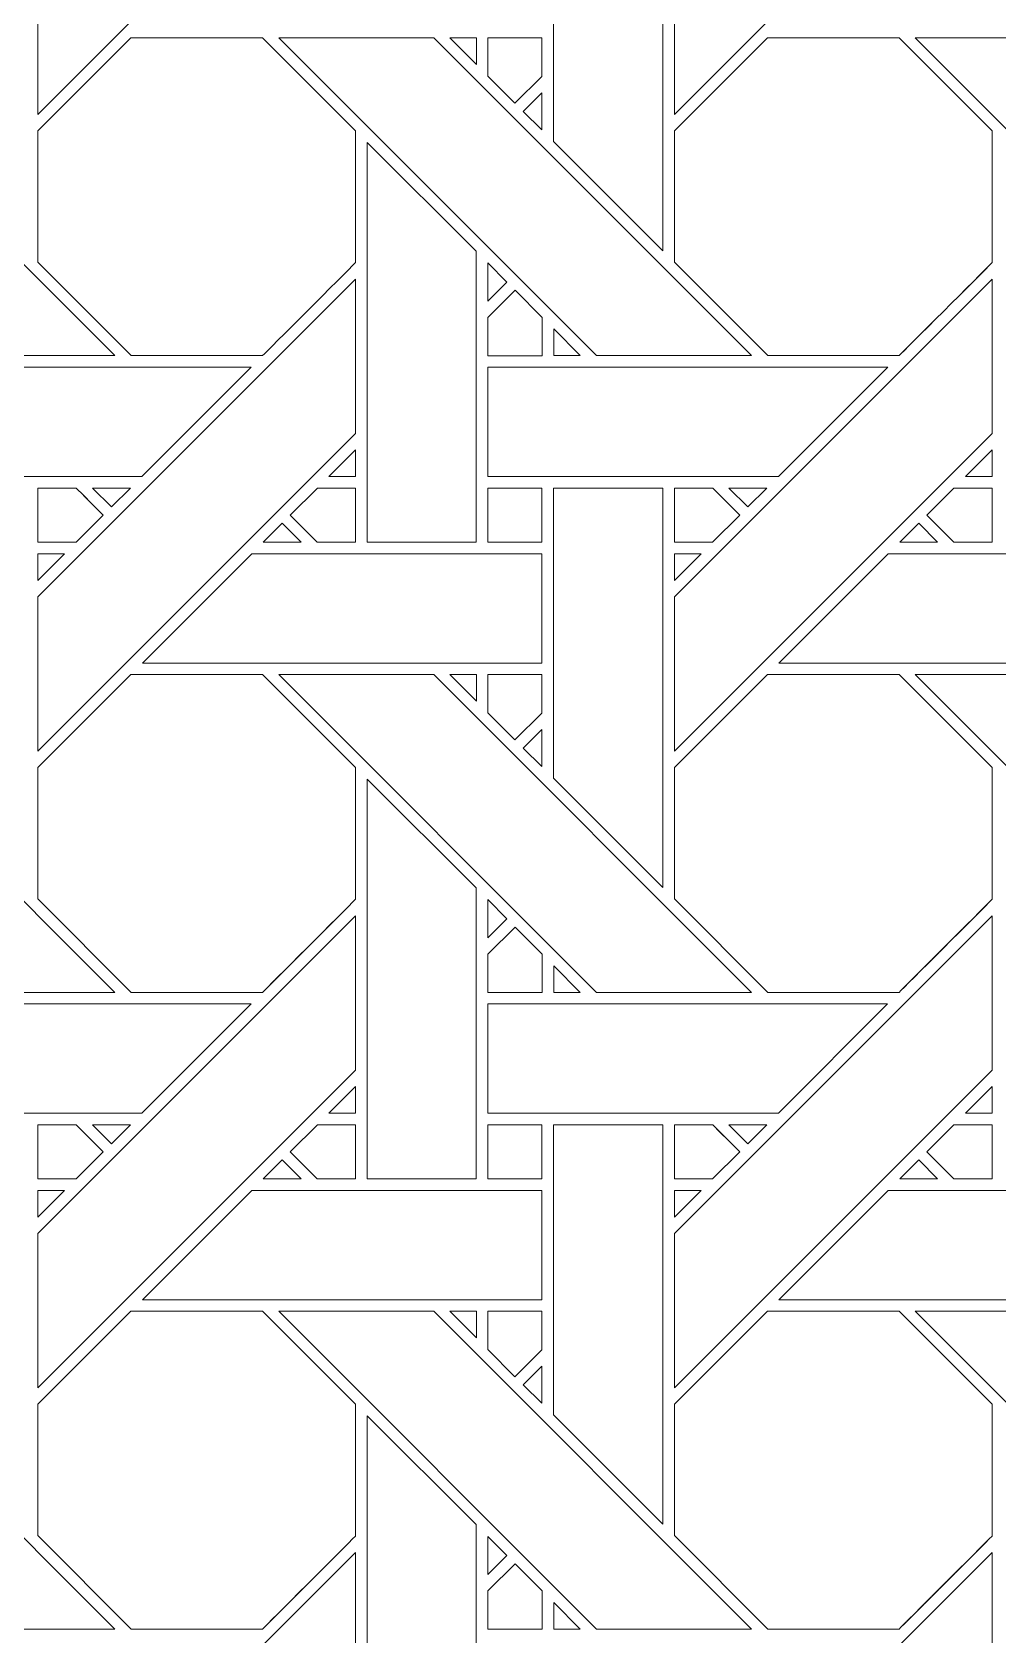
# Model space of a CAD drawing. Header units: inches. Extents: x 4.9 to 19.9, y 1.6 to 16.6.
# Drawn here: x 11.663 to 13.103, y 9.324 to 11.712 of the extents above; entities that cross this region are included whole.
import ezdxf

# ---------------------------------------------------------------- set-up
doc = ezdxf.new("R2010")
doc.units = ezdxf.units.IN
doc.header["$MEASUREMENT"] = 0
doc.layers.add('Design', color=7, linetype='Continuous', lineweight=0)

msp = doc.modelspace()

# ---------------------------------------------------------------- linework, layer by layer
at = {"layer": 'Design'}
for points, knots in [([(12.3829, 16.5948), (8.2407, 16.5948), (4.8829, 13.2369), (4.8829, 9.0948), (4.8829, 4.9526), (8.2407, 1.5948), (12.3829, 1.5948), (16.525, 1.5948), (19.8829, 4.9526), (19.8829, 9.0948), (19.8829, 13.2369), (16.525, 16.5948), (12.3829, 16.5948)], [0, 0, 0, 0, 1, 1, 1, 2, 2, 2, 3, 3, 3, 4, 4, 4, 4]), ([(12.3829, 15.6543), (8.7601, 15.6543), (5.8233, 12.7175), (5.8233, 9.0948), (5.8233, 5.472), (8.7601, 2.5353), (12.3829, 2.5353), (16.0056, 2.5353), (18.9424, 5.472), (18.9424, 9.0948), (18.9424, 12.7175), (16.0056, 15.6543), (12.3829, 15.6543)], [0, 0, 0, 0, 1, 1, 1, 2, 2, 2, 3, 3, 3, 4, 4, 4, 4]), ([(12.1453, 12.0628), (12.1453, 12.0628), (11.6717, 11.5892), (11.6717, 11.5892), (11.6717, 11.5892), (11.6717, 11.8193), (11.6717, 11.8193), (11.6717, 11.8193), (12.1453, 12.2929), (12.1453, 12.2929), (12.1453, 12.2929), (12.1453, 12.0628), (12.1453, 12.0628)], [0, 0, 0, 0, 1, 1, 1, 2, 2, 2, 3, 3, 3, 4, 4, 4, 4]), ([(13.0941, 12.0628), (13.0941, 12.0628), (12.6204, 11.5892), (12.6204, 11.5892), (12.6204, 11.5892), (12.6204, 11.8193), (12.6204, 11.8193), (12.6204, 11.8193), (13.0941, 12.2929), (13.0941, 12.2929), (13.0941, 12.2929), (13.0941, 12.0628), (13.0941, 12.0628)], [0, 0, 0, 0, 1, 1, 1, 2, 2, 2, 3, 3, 3, 4, 4, 4, 4]), ([(12.4403, 11.5492), (12.4403, 11.5492), (12.4403, 11.9814), (12.4403, 11.9814), (12.4403, 11.9814), (12.6032, 11.9814), (12.6032, 11.9814), (12.6032, 11.9814), (12.6032, 11.3863), (12.6032, 11.3863), (12.6032, 11.3863), (12.4403, 11.5492), (12.4403, 11.5492)], [0, 0, 0, 0, 1, 1, 1, 2, 2, 2, 3, 3, 3, 4, 4, 4, 4]), ([(11.7867, 11.2299), (11.7867, 11.2299), (11.5556, 11.2299), (11.5556, 11.2299), (11.5556, 11.2299), (11.0821, 11.7035), (11.0821, 11.7035), (11.0821, 11.7035), (11.313, 11.7035), (11.313, 11.7035), (11.313, 11.7035), (11.7867, 11.2299), (11.7867, 11.2299)], [0, 0, 0, 0, 1, 1, 1, 2, 2, 2, 3, 3, 3, 4, 4, 4, 4]), ([(11.8104, 11.7035), (11.8104, 11.7035), (12.0066, 11.7035), (12.0066, 11.7035), (12.0066, 11.7035), (12.1453, 11.5648), (12.1453, 11.5648), (12.1453, 11.5648), (12.1453, 11.3686), (12.1453, 11.3686), (12.1275, 11.3507), (12.0156, 11.2389), (12.0066, 11.2299), (12.0066, 11.2299), (11.8109, 11.2299), (11.8109, 11.2299), (11.8109, 11.2299), (11.6717, 11.3691), (11.6717, 11.3691), (11.6717, 11.3691), (11.6717, 11.5648), (11.6717, 11.5648), (11.6717, 11.5648), (11.8104, 11.7035), (11.8104, 11.7035)], [0, 0, 0, 0, 1, 1, 1, 2, 2, 2, 3, 3, 3, 4, 4, 4, 5, 5, 5, 6, 6, 6, 7, 7, 7, 8, 8, 8, 8]), ([(12.1453, 11.3686), (12.1275, 11.3506), (12.0156, 11.2389), (12.0066, 11.2299), (12.0066, 11.2299), (11.8109, 11.2299), (11.8109, 11.2299), (11.8109, 11.2299), (11.6717, 11.3691), (11.6717, 11.3691), (11.6717, 11.3691), (11.6717, 11.5648), (11.6717, 11.5648), (11.6717, 11.5648), (11.8104, 11.7035), (11.8104, 11.7035), (11.8104, 11.7035), (12.0066, 11.7035), (12.0066, 11.7035), (12.0066, 11.7035), (12.1453, 11.5648), (12.1453, 11.5648), (12.1453, 11.5648), (12.1453, 11.3686), (12.1453, 11.3686)], [0, 0, 0, 0, 1, 1, 1, 2, 2, 2, 3, 3, 3, 4, 4, 4, 5, 5, 5, 6, 6, 6, 7, 7, 7, 8, 8, 8, 8]), ([(12.7354, 11.2299), (12.7354, 11.2299), (12.5044, 11.2299), (12.5044, 11.2299), (12.5044, 11.2299), (12.0308, 11.7035), (12.0308, 11.7035), (12.0308, 11.7035), (12.2618, 11.7035), (12.2618, 11.7035), (12.2618, 11.7035), (12.7354, 11.2299), (12.7354, 11.2299)], [0, 0, 0, 0, 1, 1, 1, 2, 2, 2, 3, 3, 3, 4, 4, 4, 4]), ([(12.2859, 11.7035), (12.2859, 11.7035), (12.3253, 11.7035), (12.3253, 11.7035), (12.3253, 11.7035), (12.3253, 11.6637), (12.3253, 11.6637), (12.3253, 11.6637), (12.2859, 11.7035), (12.2859, 11.7035)], [0, 0, 0, 0, 1, 1, 1, 2, 2, 2, 3, 3, 3, 3]), ([(12.4228, 11.7035), (12.4228, 11.7035), (12.4228, 11.6459), (12.4228, 11.6459), (12.4228, 11.6459), (12.3828, 11.606), (12.3828, 11.606), (12.3828, 11.606), (12.3425, 11.6463), (12.3425, 11.6463), (12.3425, 11.6463), (12.3425, 11.7035), (12.3425, 11.7035), (12.3425, 11.7035), (12.4228, 11.7035), (12.4228, 11.7035)], [0, 0, 0, 0, 1, 1, 1, 2, 2, 2, 3, 3, 3, 4, 4, 4, 5, 5, 5, 5]), ([(12.4228, 11.6459), (12.4228, 11.6459), (12.3828, 11.606), (12.3828, 11.606), (12.3828, 11.606), (12.3425, 11.6463), (12.3425, 11.6463), (12.3425, 11.6463), (12.3425, 11.7035), (12.3425, 11.7035), (12.3425, 11.7035), (12.4228, 11.7035), (12.4228, 11.7035), (12.4228, 11.7035), (12.4228, 11.6459), (12.4228, 11.6459)], [0, 0, 0, 0, 1, 1, 1, 2, 2, 2, 3, 3, 3, 4, 4, 4, 5, 5, 5, 5]), ([(12.7591, 11.7035), (12.7591, 11.7035), (12.9553, 11.7035), (12.9553, 11.7035), (12.9553, 11.7035), (13.0941, 11.5648), (13.0941, 11.5648), (13.0941, 11.5648), (13.0941, 11.3686), (13.0941, 11.3686), (13.0763, 11.3507), (12.9643, 11.2389), (12.9553, 11.2299), (12.9553, 11.2299), (12.7596, 11.2299), (12.7596, 11.2299), (12.7596, 11.2299), (12.6204, 11.3691), (12.6204, 11.3691), (12.6204, 11.3691), (12.6204, 11.5648), (12.6204, 11.5648), (12.6204, 11.5648), (12.7591, 11.7035), (12.7591, 11.7035)], [0, 0, 0, 0, 1, 1, 1, 2, 2, 2, 3, 3, 3, 4, 4, 4, 5, 5, 5, 6, 6, 6, 7, 7, 7, 8, 8, 8, 8]), ([(13.0941, 11.5648), (13.0941, 11.5648), (13.0941, 11.3686), (13.0941, 11.3686), (13.0761, 11.3504), (12.9642, 11.2388), (12.9553, 11.2299), (12.9553, 11.2299), (12.7596, 11.2299), (12.7596, 11.2299), (12.7596, 11.2299), (12.6204, 11.3691), (12.6204, 11.3691), (12.6204, 11.3691), (12.6204, 11.5648), (12.6204, 11.5648), (12.6204, 11.5648), (12.7591, 11.7035), (12.7591, 11.7035), (12.7591, 11.7035), (12.9553, 11.7035), (12.9553, 11.7035), (12.9553, 11.7035), (13.0941, 11.5648), (13.0941, 11.5648)], [0, 0, 0, 0, 1, 1, 1, 2, 2, 2, 3, 3, 3, 4, 4, 4, 5, 5, 5, 6, 6, 6, 7, 7, 7, 8, 8, 8, 8]), ([(13.6841, 11.2299), (13.6841, 11.2299), (13.4531, 11.2299), (13.4531, 11.2299), (13.4531, 11.2299), (12.9795, 11.7035), (12.9795, 11.7035), (12.9795, 11.7035), (13.2105, 11.7035), (13.2105, 11.7035), (13.2105, 11.7035), (13.6841, 11.2299), (13.6841, 11.2299)], [0, 0, 0, 0, 1, 1, 1, 2, 2, 2, 3, 3, 3, 4, 4, 4, 4]), ([(12.4228, 11.6217), (12.4228, 11.6217), (12.4228, 11.5665), (12.4228, 11.5665), (12.4228, 11.5665), (12.395, 11.5939), (12.395, 11.5939), (12.395, 11.5939), (12.4228, 11.6217), (12.4228, 11.6217)], [0, 0, 0, 0, 1, 1, 1, 2, 2, 2, 3, 3, 3, 3]), ([(12.1625, 10.9519), (12.1625, 10.9519), (12.1625, 11.5477), (12.1625, 11.5477), (12.1625, 11.5477), (12.3252, 11.3855), (12.3252, 11.3855), (12.3252, 11.3855), (12.3252, 10.9519), (12.3252, 10.9519), (12.3252, 10.9519), (12.1625, 10.9519), (12.1625, 10.9519)], [0, 0, 0, 0, 1, 1, 1, 2, 2, 2, 3, 3, 3, 4, 4, 4, 4]), ([(12.3425, 11.3113), (12.3425, 11.3113), (12.3425, 11.3681), (12.3425, 11.3681), (12.3425, 11.3681), (12.3707, 11.3395), (12.3707, 11.3395), (12.3707, 11.3395), (12.3425, 11.3113), (12.3425, 11.3113)], [0, 0, 0, 0, 1, 1, 1, 2, 2, 2, 3, 3, 3, 3]), ([(12.1453, 11.1141), (12.1453, 11.1141), (11.6717, 10.6404), (11.6717, 10.6404), (11.6717, 10.6404), (11.6717, 10.8705), (11.6717, 10.8705), (11.6717, 10.8705), (12.1453, 11.3441), (12.1453, 11.3441), (12.1453, 11.3441), (12.1453, 11.1141), (12.1453, 11.1141)], [0, 0, 0, 0, 1, 1, 1, 2, 2, 2, 3, 3, 3, 4, 4, 4, 4]), ([(12.3425, 11.2297), (12.3425, 11.2297), (12.3425, 11.2869), (12.3425, 11.2869), (12.3425, 11.2869), (12.3829, 11.3273), (12.3829, 11.3273), (12.3829, 11.3273), (12.4232, 11.287), (12.4232, 11.287), (12.4232, 11.287), (12.4232, 11.2297), (12.4232, 11.2297), (12.4232, 11.2297), (12.3425, 11.2297), (12.3425, 11.2297)], [0, 0, 0, 0, 1, 1, 1, 2, 2, 2, 3, 3, 3, 4, 4, 4, 5, 5, 5, 5]), ([(12.3829, 11.3273), (12.3829, 11.3273), (12.4232, 11.287), (12.4232, 11.287), (12.4232, 11.287), (12.4232, 11.2297), (12.4232, 11.2297), (12.4232, 11.2297), (12.3425, 11.2297), (12.3425, 11.2297), (12.3425, 11.2297), (12.3425, 11.2869), (12.3425, 11.2869), (12.3425, 11.2869), (12.3829, 11.3273), (12.3829, 11.3273)], [0, 0, 0, 0, 1, 1, 1, 2, 2, 2, 3, 3, 3, 4, 4, 4, 5, 5, 5, 5]), ([(13.0941, 11.1141), (13.0941, 11.1141), (12.6204, 10.6404), (12.6204, 10.6404), (12.6204, 10.6404), (12.6204, 10.8705), (12.6204, 10.8705), (12.6204, 10.8705), (13.0941, 11.3441), (13.0941, 11.3441), (13.0941, 11.3441), (13.0941, 11.1141), (13.0941, 11.1141)], [0, 0, 0, 0, 1, 1, 1, 2, 2, 2, 3, 3, 3, 4, 4, 4, 4]), ([(12.4405, 11.2299), (12.4405, 11.2299), (12.4405, 11.2697), (12.4405, 11.2697), (12.4405, 11.2697), (12.4802, 11.2299), (12.4802, 11.2299), (12.4802, 11.2299), (12.4405, 11.2299), (12.4405, 11.2299)], [0, 0, 0, 0, 1, 1, 1, 2, 2, 2, 3, 3, 3, 3]), ([(11.9895, 11.2126), (11.9895, 11.2126), (11.8268, 11.0499), (11.8268, 11.0499), (11.8268, 11.0499), (11.3938, 11.0499), (11.3938, 11.0499), (11.3938, 11.0499), (11.3938, 11.2126), (11.3938, 11.2126), (11.3938, 11.2126), (11.9895, 11.2126), (11.9895, 11.2126)], [0, 0, 0, 0, 1, 1, 1, 2, 2, 2, 3, 3, 3, 4, 4, 4, 4]), ([(12.9383, 11.2126), (12.9383, 11.2126), (12.7755, 11.0499), (12.7755, 11.0499), (12.7755, 11.0499), (12.3425, 11.0499), (12.3425, 11.0499), (12.3425, 11.0499), (12.3425, 11.2126), (12.3425, 11.2126), (12.3425, 11.2126), (12.9383, 11.2126), (12.9383, 11.2126)], [0, 0, 0, 0, 1, 1, 1, 2, 2, 2, 3, 3, 3, 4, 4, 4, 4]), ([(12.1056, 11.0499), (12.1056, 11.0499), (12.1453, 11.0897), (12.1453, 11.0897), (12.1453, 11.0897), (12.1453, 11.0499), (12.1453, 11.0499), (12.1453, 11.0499), (12.1056, 11.0499), (12.1056, 11.0499)], [0, 0, 0, 0, 1, 1, 1, 2, 2, 2, 3, 3, 3, 3]), ([(13.0543, 11.0499), (13.0543, 11.0499), (13.0941, 11.0897), (13.0941, 11.0897), (13.0941, 11.0897), (13.0941, 11.0499), (13.0941, 11.0499), (13.0941, 11.0499), (13.0543, 11.0499), (13.0543, 11.0499)], [0, 0, 0, 0, 1, 1, 1, 2, 2, 2, 3, 3, 3, 3]), ([(11.7287, 11.0327), (11.7339, 11.0276), (11.7646, 10.9967), (11.7691, 10.9923), (11.7691, 10.9923), (11.7286, 10.9519), (11.7286, 10.9519), (11.7286, 10.9519), (11.6717, 10.9519), (11.6717, 10.9519), (11.6717, 10.9519), (11.6717, 11.0327), (11.6717, 11.0327), (11.6717, 11.0327), (11.7287, 11.0327), (11.7287, 11.0327)], [0, 0, 0, 0, 1, 1, 1, 2, 2, 2, 3, 3, 3, 4, 4, 4, 5, 5, 5, 5]), ([(11.6717, 10.9519), (11.6717, 10.9519), (11.6717, 11.0327), (11.6717, 11.0327), (11.6717, 11.0327), (11.7287, 11.0327), (11.7287, 11.0327), (11.7339, 11.0275), (11.7647, 10.9966), (11.7691, 10.9923), (11.7691, 10.9923), (11.7286, 10.9519), (11.7286, 10.9519), (11.7286, 10.9519), (11.6717, 10.9519), (11.6717, 10.9519)], [0, 0, 0, 0, 1, 1, 1, 2, 2, 2, 3, 3, 3, 4, 4, 4, 5, 5, 5, 5]), ([(11.7531, 11.0326), (11.7531, 11.0326), (11.8096, 11.0326), (11.8096, 11.0326), (11.8096, 11.0326), (11.7813, 11.0045), (11.7813, 11.0045), (11.7813, 11.0045), (11.7531, 11.0326), (11.7531, 11.0326)], [0, 0, 0, 0, 1, 1, 1, 2, 2, 2, 3, 3, 3, 3]), ([(12.0882, 10.9519), (12.0882, 10.9519), (12.0479, 10.9923), (12.0479, 10.9923), (12.0479, 10.9923), (12.0883, 11.0327), (12.0883, 11.0327), (12.0883, 11.0327), (12.1453, 11.0327), (12.1453, 11.0327), (12.1453, 11.0327), (12.1453, 10.9519), (12.1453, 10.9519), (12.1453, 10.9519), (12.0882, 10.9519), (12.0882, 10.9519)], [0, 0, 0, 0, 1, 1, 1, 2, 2, 2, 3, 3, 3, 4, 4, 4, 5, 5, 5, 5]), ([(12.1453, 11.0327), (12.1453, 11.0327), (12.1453, 10.9519), (12.1453, 10.9519), (12.1453, 10.9519), (12.0882, 10.9519), (12.0882, 10.9519), (12.0882, 10.9519), (12.0479, 10.9923), (12.0479, 10.9923), (12.0479, 10.9923), (12.0883, 11.0327), (12.0883, 11.0327), (12.0883, 11.0327), (12.1453, 11.0327), (12.1453, 11.0327)], [0, 0, 0, 0, 1, 1, 1, 2, 2, 2, 3, 3, 3, 4, 4, 4, 5, 5, 5, 5]), ([(12.3425, 11.0327), (12.3425, 11.0327), (12.4228, 11.0327), (12.4228, 11.0327), (12.4228, 11.0327), (12.4228, 10.9519), (12.4228, 10.9519), (12.4228, 10.9519), (12.3425, 10.9519), (12.3425, 10.9519), (12.3425, 10.9519), (12.3425, 11.0327), (12.3425, 11.0327)], [0, 0, 0, 0, 1, 1, 1, 2, 2, 2, 3, 3, 3, 4, 4, 4, 4]), ([(12.4228, 11.0327), (12.4228, 11.0327), (12.4228, 10.9519), (12.4228, 10.9519), (12.4228, 10.9519), (12.3425, 10.9519), (12.3425, 10.9519), (12.3425, 10.9519), (12.3425, 11.0327), (12.3425, 11.0327), (12.3425, 11.0327), (12.4228, 11.0327), (12.4228, 11.0327)], [0, 0, 0, 0, 1, 1, 1, 2, 2, 2, 3, 3, 3, 4, 4, 4, 4]), ([(12.4403, 10.6004), (12.4403, 10.6004), (12.4403, 11.0326), (12.4403, 11.0326), (12.4403, 11.0326), (12.6032, 11.0326), (12.6032, 11.0326), (12.6032, 11.0326), (12.6032, 10.4375), (12.6032, 10.4375), (12.6032, 10.4375), (12.4403, 10.6004), (12.4403, 10.6004)], [0, 0, 0, 0, 1, 1, 1, 2, 2, 2, 3, 3, 3, 4, 4, 4, 4]), ([(12.6775, 11.0327), (12.6826, 11.0276), (12.7134, 10.9967), (12.7178, 10.9923), (12.7178, 10.9923), (12.6774, 10.9519), (12.6774, 10.9519), (12.6774, 10.9519), (12.6204, 10.9519), (12.6204, 10.9519), (12.6204, 10.9519), (12.6204, 11.0327), (12.6204, 11.0327), (12.6204, 11.0327), (12.6775, 11.0327), (12.6775, 11.0327)], [0, 0, 0, 0, 1, 1, 1, 2, 2, 2, 3, 3, 3, 4, 4, 4, 5, 5, 5, 5]), ([(12.7178, 10.9923), (12.7178, 10.9923), (12.6774, 10.9519), (12.6774, 10.9519), (12.6774, 10.9519), (12.6204, 10.9519), (12.6204, 10.9519), (12.6204, 10.9519), (12.6204, 11.0327), (12.6204, 11.0327), (12.6204, 11.0327), (12.6775, 11.0327), (12.6775, 11.0327), (12.6828, 11.0274), (12.7136, 10.9965), (12.7178, 10.9923)], [0, 0, 0, 0, 1, 1, 1, 2, 2, 2, 3, 3, 3, 4, 4, 4, 5, 5, 5, 5]), ([(12.7018, 11.0326), (12.7018, 11.0326), (12.7583, 11.0326), (12.7583, 11.0326), (12.7583, 11.0326), (12.73, 11.0045), (12.73, 11.0045), (12.73, 11.0045), (12.7018, 11.0326), (12.7018, 11.0326)], [0, 0, 0, 0, 1, 1, 1, 2, 2, 2, 3, 3, 3, 3]), ([(13.037, 10.9519), (13.037, 10.9519), (12.9966, 10.9923), (12.9966, 10.9923), (12.9966, 10.9923), (13.037, 11.0327), (13.037, 11.0327), (13.037, 11.0327), (13.0941, 11.0327), (13.0941, 11.0327), (13.0941, 11.0327), (13.0941, 10.9519), (13.0941, 10.9519), (13.0941, 10.9519), (13.037, 10.9519), (13.037, 10.9519)], [0, 0, 0, 0, 1, 1, 1, 2, 2, 2, 3, 3, 3, 4, 4, 4, 5, 5, 5, 5]), ([(13.0941, 11.0327), (13.0941, 11.0327), (13.0941, 10.9519), (13.0941, 10.9519), (13.0941, 10.9519), (13.037, 10.9519), (13.037, 10.9519), (13.037, 10.9519), (12.9966, 10.9923), (12.9966, 10.9923), (12.9966, 10.9923), (13.037, 11.0327), (13.037, 11.0327), (13.037, 11.0327), (13.0941, 11.0327), (13.0941, 11.0327)], [0, 0, 0, 0, 1, 1, 1, 2, 2, 2, 3, 3, 3, 4, 4, 4, 5, 5, 5, 5]), ([(12.064, 10.9519), (12.064, 10.9519), (12.0075, 10.9519), (12.0075, 10.9519), (12.0075, 10.9519), (12.0358, 10.9801), (12.0358, 10.9801), (12.0358, 10.9801), (12.064, 10.9519), (12.064, 10.9519)], [0, 0, 0, 0, 1, 1, 1, 2, 2, 2, 3, 3, 3, 3]), ([(13.0127, 10.9519), (13.0127, 10.9519), (12.9562, 10.9519), (12.9562, 10.9519), (12.9562, 10.9519), (12.9845, 10.9801), (12.9845, 10.9801), (12.9845, 10.9801), (13.0127, 10.9519), (13.0127, 10.9519)], [0, 0, 0, 0, 1, 1, 1, 2, 2, 2, 3, 3, 3, 3]), ([(11.7115, 10.9347), (11.7115, 10.9347), (11.6717, 10.8949), (11.6717, 10.8949), (11.6717, 10.8949), (11.6717, 10.9347), (11.6717, 10.9347), (11.6717, 10.9347), (11.7115, 10.9347), (11.7115, 10.9347)], [0, 0, 0, 0, 1, 1, 1, 2, 2, 2, 3, 3, 3, 3]), ([(12.4228, 10.9347), (12.4228, 10.9347), (12.4228, 10.7719), (12.4228, 10.7719), (12.4228, 10.7719), (11.8275, 10.7719), (11.8275, 10.7719), (11.8275, 10.7719), (11.9904, 10.9347), (11.9904, 10.9347), (11.9904, 10.9347), (12.4228, 10.9347), (12.4228, 10.9347)], [0, 0, 0, 0, 1, 1, 1, 2, 2, 2, 3, 3, 3, 4, 4, 4, 4]), ([(12.6602, 10.9347), (12.6602, 10.9347), (12.6204, 10.8949), (12.6204, 10.8949), (12.6204, 10.8949), (12.6204, 10.9347), (12.6204, 10.9347), (12.6204, 10.9347), (12.6602, 10.9347), (12.6602, 10.9347)], [0, 0, 0, 0, 1, 1, 1, 2, 2, 2, 3, 3, 3, 3]), ([(13.3715, 10.9347), (13.3715, 10.9347), (13.3715, 10.7719), (13.3715, 10.7719), (13.3715, 10.7719), (12.7762, 10.7719), (12.7762, 10.7719), (12.7762, 10.7719), (12.9391, 10.9347), (12.9391, 10.9347), (12.9391, 10.9347), (13.3715, 10.9347), (13.3715, 10.9347)], [0, 0, 0, 0, 1, 1, 1, 2, 2, 2, 3, 3, 3, 4, 4, 4, 4]), ([(11.7867, 10.2811), (11.7867, 10.2811), (11.5556, 10.2811), (11.5556, 10.2811), (11.5556, 10.2811), (11.0821, 10.7548), (11.0821, 10.7548), (11.0821, 10.7548), (11.313, 10.7548), (11.313, 10.7548), (11.313, 10.7548), (11.7867, 10.2811), (11.7867, 10.2811)], [0, 0, 0, 0, 1, 1, 1, 2, 2, 2, 3, 3, 3, 4, 4, 4, 4]), ([(11.8104, 10.7548), (11.8104, 10.7548), (12.0066, 10.7548), (12.0066, 10.7548), (12.0066, 10.7548), (12.1453, 10.6161), (12.1453, 10.6161), (12.1453, 10.6161), (12.1453, 10.4199), (12.1453, 10.4199), (12.1275, 10.4019), (12.0156, 10.2902), (12.0066, 10.2812), (12.0066, 10.2812), (11.8109, 10.2812), (11.8109, 10.2812), (11.8109, 10.2812), (11.6717, 10.4204), (11.6717, 10.4204), (11.6717, 10.4204), (11.6717, 10.6161), (11.6717, 10.6161), (11.6717, 10.6161), (11.8104, 10.7548), (11.8104, 10.7548)], [0, 0, 0, 0, 1, 1, 1, 2, 2, 2, 3, 3, 3, 4, 4, 4, 5, 5, 5, 6, 6, 6, 7, 7, 7, 8, 8, 8, 8]), ([(12.1453, 10.6161), (12.1453, 10.6161), (12.1453, 10.4199), (12.1453, 10.4199), (12.1274, 10.4017), (12.0155, 10.29), (12.0066, 10.2812), (12.0066, 10.2812), (11.8109, 10.2812), (11.8109, 10.2812), (11.8109, 10.2812), (11.6717, 10.4204), (11.6717, 10.4204), (11.6717, 10.4204), (11.6717, 10.6161), (11.6717, 10.6161), (11.6717, 10.6161), (11.8104, 10.7548), (11.8104, 10.7548), (11.8104, 10.7548), (12.0066, 10.7548), (12.0066, 10.7548), (12.0066, 10.7548), (12.1453, 10.6161), (12.1453, 10.6161)], [0, 0, 0, 0, 1, 1, 1, 2, 2, 2, 3, 3, 3, 4, 4, 4, 5, 5, 5, 6, 6, 6, 7, 7, 7, 8, 8, 8, 8]), ([(12.7354, 10.2811), (12.7354, 10.2811), (12.5044, 10.2811), (12.5044, 10.2811), (12.5044, 10.2811), (12.0308, 10.7548), (12.0308, 10.7548), (12.0308, 10.7548), (12.2618, 10.7548), (12.2618, 10.7548), (12.2618, 10.7548), (12.7354, 10.2811), (12.7354, 10.2811)], [0, 0, 0, 0, 1, 1, 1, 2, 2, 2, 3, 3, 3, 4, 4, 4, 4]), ([(12.2859, 10.7548), (12.2859, 10.7548), (12.3253, 10.7548), (12.3253, 10.7548), (12.3253, 10.7548), (12.3253, 10.715), (12.3253, 10.715), (12.3253, 10.715), (12.2859, 10.7548), (12.2859, 10.7548)], [0, 0, 0, 0, 1, 1, 1, 2, 2, 2, 3, 3, 3, 3]), ([(12.4228, 10.7548), (12.4228, 10.7548), (12.4228, 10.6972), (12.4228, 10.6972), (12.4228, 10.6972), (12.3828, 10.6573), (12.3828, 10.6573), (12.3828, 10.6573), (12.3425, 10.6976), (12.3425, 10.6976), (12.3425, 10.6976), (12.3425, 10.7548), (12.3425, 10.7548), (12.3425, 10.7548), (12.4228, 10.7548), (12.4228, 10.7548)], [0, 0, 0, 0, 1, 1, 1, 2, 2, 2, 3, 3, 3, 4, 4, 4, 5, 5, 5, 5]), ([(12.4228, 10.6972), (12.4228, 10.6972), (12.3828, 10.6573), (12.3828, 10.6573), (12.3828, 10.6573), (12.3425, 10.6976), (12.3425, 10.6976), (12.3425, 10.6976), (12.3425, 10.7548), (12.3425, 10.7548), (12.3425, 10.7548), (12.4228, 10.7548), (12.4228, 10.7548), (12.4228, 10.7548), (12.4228, 10.6972), (12.4228, 10.6972)], [0, 0, 0, 0, 1, 1, 1, 2, 2, 2, 3, 3, 3, 4, 4, 4, 5, 5, 5, 5]), ([(12.7591, 10.7548), (12.7591, 10.7548), (12.9553, 10.7548), (12.9553, 10.7548), (12.9553, 10.7548), (13.0941, 10.6161), (13.0941, 10.6161), (13.0941, 10.6161), (13.0941, 10.4199), (13.0941, 10.4199), (13.0763, 10.4019), (12.9643, 10.2902), (12.9553, 10.2812), (12.9553, 10.2812), (12.7596, 10.2812), (12.7596, 10.2812), (12.7596, 10.2812), (12.6204, 10.4204), (12.6204, 10.4204), (12.6204, 10.4204), (12.6204, 10.6161), (12.6204, 10.6161), (12.6204, 10.6161), (12.7591, 10.7548), (12.7591, 10.7548)], [0, 0, 0, 0, 1, 1, 1, 2, 2, 2, 3, 3, 3, 4, 4, 4, 5, 5, 5, 6, 6, 6, 7, 7, 7, 8, 8, 8, 8]), ([(13.0941, 10.4199), (13.0759, 10.4016), (12.9641, 10.2899), (12.9553, 10.2812), (12.9553, 10.2812), (12.7596, 10.2812), (12.7596, 10.2812), (12.7596, 10.2812), (12.6204, 10.4204), (12.6204, 10.4204), (12.6204, 10.4204), (12.6204, 10.6161), (12.6204, 10.6161), (12.6204, 10.6161), (12.7591, 10.7548), (12.7591, 10.7548), (12.7591, 10.7548), (12.9553, 10.7548), (12.9553, 10.7548), (12.9553, 10.7548), (13.0941, 10.6161), (13.0941, 10.6161), (13.0941, 10.6161), (13.0941, 10.4199), (13.0941, 10.4199)], [0, 0, 0, 0, 1, 1, 1, 2, 2, 2, 3, 3, 3, 4, 4, 4, 5, 5, 5, 6, 6, 6, 7, 7, 7, 8, 8, 8, 8]), ([(13.6841, 10.2811), (13.6841, 10.2811), (13.4531, 10.2811), (13.4531, 10.2811), (13.4531, 10.2811), (12.9795, 10.7548), (12.9795, 10.7548), (12.9795, 10.7548), (13.2105, 10.7548), (13.2105, 10.7548), (13.2105, 10.7548), (13.6841, 10.2811), (13.6841, 10.2811)], [0, 0, 0, 0, 1, 1, 1, 2, 2, 2, 3, 3, 3, 4, 4, 4, 4]), ([(12.4228, 10.6729), (12.4228, 10.6729), (12.4228, 10.6178), (12.4228, 10.6178), (12.4228, 10.6178), (12.395, 10.6452), (12.395, 10.6452), (12.395, 10.6452), (12.4228, 10.6729), (12.4228, 10.6729)], [0, 0, 0, 0, 1, 1, 1, 2, 2, 2, 3, 3, 3, 3]), ([(12.1625, 10.0031), (12.1625, 10.0031), (12.1625, 10.599), (12.1625, 10.599), (12.1625, 10.599), (12.3252, 10.4368), (12.3252, 10.4368), (12.3252, 10.4368), (12.3252, 10.0031), (12.3252, 10.0031), (12.3252, 10.0031), (12.1625, 10.0031), (12.1625, 10.0031)], [0, 0, 0, 0, 1, 1, 1, 2, 2, 2, 3, 3, 3, 4, 4, 4, 4]), ([(12.3425, 10.3626), (12.3425, 10.3626), (12.3425, 10.4193), (12.3425, 10.4193), (12.3425, 10.4193), (12.3707, 10.3908), (12.3707, 10.3908), (12.3707, 10.3908), (12.3425, 10.3626), (12.3425, 10.3626)], [0, 0, 0, 0, 1, 1, 1, 2, 2, 2, 3, 3, 3, 3]), ([(12.1453, 10.1654), (12.1453, 10.1654), (11.6717, 9.6917), (11.6717, 9.6917), (11.6717, 9.6917), (11.6717, 9.9218), (11.6717, 9.9218), (11.6717, 9.9218), (12.1453, 10.3954), (12.1453, 10.3954), (12.1453, 10.3954), (12.1453, 10.1654), (12.1453, 10.1654)], [0, 0, 0, 0, 1, 1, 1, 2, 2, 2, 3, 3, 3, 4, 4, 4, 4]), ([(13.0941, 10.1654), (13.0941, 10.1654), (12.6204, 9.6917), (12.6204, 9.6917), (12.6204, 9.6917), (12.6204, 9.9218), (12.6204, 9.9218), (12.6204, 9.9218), (13.0941, 10.3954), (13.0941, 10.3954), (13.0941, 10.3954), (13.0941, 10.1654), (13.0941, 10.1654)], [0, 0, 0, 0, 1, 1, 1, 2, 2, 2, 3, 3, 3, 4, 4, 4, 4]), ([(12.3425, 10.2809), (12.3425, 10.2809), (12.3425, 10.3382), (12.3425, 10.3382), (12.3425, 10.3382), (12.3829, 10.3785), (12.3829, 10.3785), (12.3829, 10.3785), (12.4232, 10.3382), (12.4232, 10.3382), (12.4232, 10.3382), (12.4232, 10.2809), (12.4232, 10.2809), (12.4232, 10.2809), (12.3425, 10.2809), (12.3425, 10.2809)], [0, 0, 0, 0, 1, 1, 1, 2, 2, 2, 3, 3, 3, 4, 4, 4, 5, 5, 5, 5]), ([(12.3829, 10.3785), (12.3829, 10.3785), (12.4232, 10.3382), (12.4232, 10.3382), (12.4232, 10.3382), (12.4232, 10.2809), (12.4232, 10.2809), (12.4232, 10.2809), (12.3425, 10.2809), (12.3425, 10.2809), (12.3425, 10.2809), (12.3425, 10.3382), (12.3425, 10.3382), (12.3425, 10.3382), (12.3829, 10.3785), (12.3829, 10.3785)], [0, 0, 0, 0, 1, 1, 1, 2, 2, 2, 3, 3, 3, 4, 4, 4, 5, 5, 5, 5]), ([(12.4405, 10.2811), (12.4405, 10.2811), (12.4405, 10.3209), (12.4405, 10.3209), (12.4405, 10.3209), (12.4802, 10.2811), (12.4802, 10.2811), (12.4802, 10.2811), (12.4405, 10.2811), (12.4405, 10.2811)], [0, 0, 0, 0, 1, 1, 1, 2, 2, 2, 3, 3, 3, 3]), ([(11.8268, 10.1012), (11.8268, 10.1012), (11.3938, 10.1012), (11.3938, 10.1012), (11.3938, 10.1012), (11.3938, 10.2639), (11.3938, 10.2639), (11.3938, 10.2639), (11.9895, 10.2639), (11.9895, 10.2639), (11.9895, 10.2639), (11.8268, 10.1012), (11.8268, 10.1012)], [0, 0, 0, 0, 1, 1, 1, 2, 2, 2, 3, 3, 3, 4, 4, 4, 4]), ([(12.9382, 10.2639), (12.9382, 10.2639), (12.7755, 10.1012), (12.7755, 10.1012), (12.7755, 10.1012), (12.3425, 10.1012), (12.3425, 10.1012), (12.3425, 10.1012), (12.3425, 10.2639), (12.3425, 10.2639), (12.3425, 10.2639), (12.9382, 10.2639), (12.9382, 10.2639)], [0, 0, 0, 0, 1, 1, 1, 2, 2, 2, 3, 3, 3, 4, 4, 4, 4]), ([(12.1056, 10.1012), (12.1056, 10.1012), (12.1453, 10.141), (12.1453, 10.141), (12.1453, 10.141), (12.1453, 10.1012), (12.1453, 10.1012), (12.1453, 10.1012), (12.1056, 10.1012), (12.1056, 10.1012)], [0, 0, 0, 0, 1, 1, 1, 2, 2, 2, 3, 3, 3, 3]), ([(13.0543, 10.1012), (13.0543, 10.1012), (13.0941, 10.141), (13.0941, 10.141), (13.0941, 10.141), (13.0941, 10.1012), (13.0941, 10.1012), (13.0941, 10.1012), (13.0543, 10.1012), (13.0543, 10.1012)], [0, 0, 0, 0, 1, 1, 1, 2, 2, 2, 3, 3, 3, 3]), ([(11.7287, 10.0839), (11.7339, 10.0788), (11.7646, 10.048), (11.7691, 10.0436), (11.7691, 10.0436), (11.7286, 10.0032), (11.7286, 10.0032), (11.7286, 10.0032), (11.6717, 10.0032), (11.6717, 10.0032), (11.6717, 10.0032), (11.6717, 10.0839), (11.6717, 10.0839), (11.6717, 10.0839), (11.7287, 10.0839), (11.7287, 10.0839)], [0, 0, 0, 0, 1, 1, 1, 2, 2, 2, 3, 3, 3, 4, 4, 4, 5, 5, 5, 5]), ([(11.7691, 10.0436), (11.7691, 10.0436), (11.7286, 10.0032), (11.7286, 10.0032), (11.7286, 10.0032), (11.6717, 10.0032), (11.6717, 10.0032), (11.6717, 10.0032), (11.6717, 10.0839), (11.6717, 10.0839), (11.6717, 10.0839), (11.7287, 10.0839), (11.7287, 10.0839), (11.7339, 10.0787), (11.7647, 10.0479), (11.7691, 10.0436)], [0, 0, 0, 0, 1, 1, 1, 2, 2, 2, 3, 3, 3, 4, 4, 4, 5, 5, 5, 5]), ([(11.7531, 10.0839), (11.7531, 10.0839), (11.8096, 10.0839), (11.8096, 10.0839), (11.8096, 10.0839), (11.7813, 10.0557), (11.7813, 10.0557), (11.7813, 10.0557), (11.7531, 10.0839), (11.7531, 10.0839)], [0, 0, 0, 0, 1, 1, 1, 2, 2, 2, 3, 3, 3, 3]), ([(12.0882, 10.0031), (12.0882, 10.0031), (12.0479, 10.0435), (12.0479, 10.0435), (12.0479, 10.0435), (12.0883, 10.084), (12.0883, 10.084), (12.0883, 10.084), (12.1453, 10.084), (12.1453, 10.084), (12.1453, 10.084), (12.1453, 10.0031), (12.1453, 10.0031), (12.1453, 10.0031), (12.0882, 10.0031), (12.0882, 10.0031)], [0, 0, 0, 0, 1, 1, 1, 2, 2, 2, 3, 3, 3, 4, 4, 4, 5, 5, 5, 5]), ([(12.1453, 10.084), (12.1453, 10.084), (12.1453, 10.0031), (12.1453, 10.0031), (12.1453, 10.0031), (12.0882, 10.0031), (12.0882, 10.0031), (12.0882, 10.0031), (12.0479, 10.0435), (12.0479, 10.0435), (12.0479, 10.0435), (12.0883, 10.084), (12.0883, 10.084), (12.0883, 10.084), (12.1453, 10.084), (12.1453, 10.084)], [0, 0, 0, 0, 1, 1, 1, 2, 2, 2, 3, 3, 3, 4, 4, 4, 5, 5, 5, 5]), ([(12.3425, 10.0839), (12.3425, 10.0839), (12.4228, 10.0839), (12.4228, 10.0839), (12.4228, 10.0839), (12.4228, 10.0031), (12.4228, 10.0031), (12.4228, 10.0031), (12.3425, 10.0031), (12.3425, 10.0031), (12.3425, 10.0031), (12.3425, 10.0839), (12.3425, 10.0839)], [0, 0, 0, 0, 1, 1, 1, 2, 2, 2, 3, 3, 3, 4, 4, 4, 4]), ([(12.4228, 10.0839), (12.4228, 10.0839), (12.4228, 10.0031), (12.4228, 10.0031), (12.4228, 10.0031), (12.3425, 10.0031), (12.3425, 10.0031), (12.3425, 10.0031), (12.3425, 10.0839), (12.3425, 10.0839), (12.3425, 10.0839), (12.4228, 10.0839), (12.4228, 10.0839)], [0, 0, 0, 0, 1, 1, 1, 2, 2, 2, 3, 3, 3, 4, 4, 4, 4]), ([(12.4403, 9.6517), (12.4403, 9.6517), (12.4403, 10.0839), (12.4403, 10.0839), (12.4403, 10.0839), (12.6032, 10.0839), (12.6032, 10.0839), (12.6032, 10.0839), (12.6032, 9.4888), (12.6032, 9.4888), (12.6032, 9.4888), (12.4403, 9.6517), (12.4403, 9.6517)], [0, 0, 0, 0, 1, 1, 1, 2, 2, 2, 3, 3, 3, 4, 4, 4, 4]), ([(12.6775, 10.0839), (12.6826, 10.0788), (12.7134, 10.048), (12.7178, 10.0436), (12.7178, 10.0436), (12.6774, 10.0032), (12.6774, 10.0032), (12.6774, 10.0032), (12.6204, 10.0032), (12.6204, 10.0032), (12.6204, 10.0032), (12.6204, 10.0839), (12.6204, 10.0839), (12.6204, 10.0839), (12.6775, 10.0839), (12.6775, 10.0839)], [0, 0, 0, 0, 1, 1, 1, 2, 2, 2, 3, 3, 3, 4, 4, 4, 5, 5, 5, 5]), ([(12.6204, 10.0032), (12.6204, 10.0032), (12.6204, 10.0839), (12.6204, 10.0839), (12.6204, 10.0839), (12.6775, 10.0839), (12.6775, 10.0839), (12.6828, 10.0786), (12.7178, 10.0436), (12.7178, 10.0436), (12.7178, 10.0436), (12.6774, 10.0032), (12.6774, 10.0032), (12.6774, 10.0032), (12.6204, 10.0032), (12.6204, 10.0032)], [0, 0, 0, 0, 1, 1, 1, 2, 2, 2, 3, 3, 3, 4, 4, 4, 5, 5, 5, 5]), ([(12.7018, 10.0839), (12.7018, 10.0839), (12.7583, 10.0839), (12.7583, 10.0839), (12.7583, 10.0839), (12.73, 10.0557), (12.73, 10.0557), (12.73, 10.0557), (12.7018, 10.0839), (12.7018, 10.0839)], [0, 0, 0, 0, 1, 1, 1, 2, 2, 2, 3, 3, 3, 3]), ([(13.037, 10.0031), (13.037, 10.0031), (12.9966, 10.0435), (12.9966, 10.0435), (12.9966, 10.0435), (13.037, 10.084), (13.037, 10.084), (13.037, 10.084), (13.0941, 10.084), (13.0941, 10.084), (13.0941, 10.084), (13.0941, 10.0031), (13.0941, 10.0031), (13.0941, 10.0031), (13.037, 10.0031), (13.037, 10.0031)], [0, 0, 0, 0, 1, 1, 1, 2, 2, 2, 3, 3, 3, 4, 4, 4, 5, 5, 5, 5]), ([(13.0941, 10.084), (13.0941, 10.084), (13.0941, 10.0031), (13.0941, 10.0031), (13.0941, 10.0031), (13.037, 10.0031), (13.037, 10.0031), (13.037, 10.0031), (12.9966, 10.0435), (12.9966, 10.0435), (12.9966, 10.0435), (13.037, 10.084), (13.037, 10.084), (13.037, 10.084), (13.0941, 10.084), (13.0941, 10.084)], [0, 0, 0, 0, 1, 1, 1, 2, 2, 2, 3, 3, 3, 4, 4, 4, 5, 5, 5, 5]), ([(12.064, 10.0031), (12.064, 10.0031), (12.0075, 10.0031), (12.0075, 10.0031), (12.0075, 10.0031), (12.0358, 10.0314), (12.0358, 10.0314), (12.0358, 10.0314), (12.064, 10.0031), (12.064, 10.0031)], [0, 0, 0, 0, 1, 1, 1, 2, 2, 2, 3, 3, 3, 3]), ([(13.0127, 10.0031), (13.0127, 10.0031), (12.9562, 10.0031), (12.9562, 10.0031), (12.9562, 10.0031), (12.9845, 10.0314), (12.9845, 10.0314), (12.9845, 10.0314), (13.0127, 10.0031), (13.0127, 10.0031)], [0, 0, 0, 0, 1, 1, 1, 2, 2, 2, 3, 3, 3, 3]), ([(11.7115, 9.986), (11.7115, 9.986), (11.6717, 9.9462), (11.6717, 9.9462), (11.6717, 9.9462), (11.6717, 9.986), (11.6717, 9.986), (11.6717, 9.986), (11.7115, 9.986), (11.7115, 9.986)], [0, 0, 0, 0, 1, 1, 1, 2, 2, 2, 3, 3, 3, 3]), ([(12.4228, 9.986), (12.4228, 9.986), (12.4228, 9.8232), (12.4228, 9.8232), (12.4228, 9.8232), (11.8275, 9.8232), (11.8275, 9.8232), (11.8275, 9.8232), (11.9904, 9.986), (11.9904, 9.986), (11.9904, 9.986), (12.4228, 9.986), (12.4228, 9.986)], [0, 0, 0, 0, 1, 1, 1, 2, 2, 2, 3, 3, 3, 4, 4, 4, 4]), ([(12.6602, 9.986), (12.6602, 9.986), (12.6204, 9.9462), (12.6204, 9.9462), (12.6204, 9.9462), (12.6204, 9.986), (12.6204, 9.986), (12.6204, 9.986), (12.6602, 9.986), (12.6602, 9.986)], [0, 0, 0, 0, 1, 1, 1, 2, 2, 2, 3, 3, 3, 3]), ([(13.3715, 9.986), (13.3715, 9.986), (13.3715, 9.8232), (13.3715, 9.8232), (13.3715, 9.8232), (12.7762, 9.8232), (12.7762, 9.8232), (12.7762, 9.8232), (12.9391, 9.986), (12.9391, 9.986), (12.9391, 9.986), (13.3715, 9.986), (13.3715, 9.986)], [0, 0, 0, 0, 1, 1, 1, 2, 2, 2, 3, 3, 3, 4, 4, 4, 4]), ([(11.7867, 9.3324), (11.7867, 9.3324), (11.5556, 9.3324), (11.5556, 9.3324), (11.5556, 9.3324), (11.0821, 9.8061), (11.0821, 9.8061), (11.0821, 9.8061), (11.313, 9.8061), (11.313, 9.8061), (11.313, 9.8061), (11.7867, 9.3324), (11.7867, 9.3324)], [0, 0, 0, 0, 1, 1, 1, 2, 2, 2, 3, 3, 3, 4, 4, 4, 4]), ([(11.8104, 9.8061), (11.8104, 9.8061), (12.0066, 9.8061), (12.0066, 9.8061), (12.0066, 9.8061), (12.1453, 9.6673), (12.1453, 9.6673), (12.1453, 9.6673), (12.1453, 9.4711), (12.1453, 9.4711), (12.1275, 9.4532), (12.0156, 9.3414), (12.0066, 9.3324), (12.0066, 9.3324), (11.8109, 9.3324), (11.8109, 9.3324), (11.8109, 9.3324), (11.6717, 9.4717), (11.6717, 9.4717), (11.6717, 9.4717), (11.6717, 9.6673), (11.6717, 9.6673), (11.6717, 9.6673), (11.8104, 9.8061), (11.8104, 9.8061)], [0, 0, 0, 0, 1, 1, 1, 2, 2, 2, 3, 3, 3, 4, 4, 4, 5, 5, 5, 6, 6, 6, 7, 7, 7, 8, 8, 8, 8]), ([(12.1453, 9.6673), (12.1453, 9.6673), (12.1453, 9.4711), (12.1453, 9.4711), (12.1274, 9.4531), (12.0155, 9.3414), (12.0066, 9.3324), (12.0066, 9.3324), (11.8109, 9.3324), (11.8109, 9.3324), (11.8109, 9.3324), (11.6717, 9.4717), (11.6717, 9.4717), (11.6717, 9.4717), (11.6717, 9.6673), (11.6717, 9.6673), (11.6717, 9.6673), (11.8104, 9.8061), (11.8104, 9.8061), (11.8104, 9.8061), (12.0066, 9.8061), (12.0066, 9.8061), (12.0066, 9.8061), (12.1453, 9.6673), (12.1453, 9.6673)], [0, 0, 0, 0, 1, 1, 1, 2, 2, 2, 3, 3, 3, 4, 4, 4, 5, 5, 5, 6, 6, 6, 7, 7, 7, 8, 8, 8, 8]), ([(12.7354, 9.3324), (12.7354, 9.3324), (12.5044, 9.3324), (12.5044, 9.3324), (12.5044, 9.3324), (12.0308, 9.8061), (12.0308, 9.8061), (12.0308, 9.8061), (12.2618, 9.8061), (12.2618, 9.8061), (12.2618, 9.8061), (12.7354, 9.3324), (12.7354, 9.3324)], [0, 0, 0, 0, 1, 1, 1, 2, 2, 2, 3, 3, 3, 4, 4, 4, 4]), ([(12.2859, 9.8061), (12.2859, 9.8061), (12.3253, 9.8061), (12.3253, 9.8061), (12.3253, 9.8061), (12.3253, 9.7662), (12.3253, 9.7662), (12.3253, 9.7662), (12.2859, 9.8061), (12.2859, 9.8061)], [0, 0, 0, 0, 1, 1, 1, 2, 2, 2, 3, 3, 3, 3]), ([(12.4228, 9.8061), (12.4228, 9.8061), (12.4228, 9.7485), (12.4228, 9.7485), (12.4228, 9.7485), (12.3828, 9.7085), (12.3828, 9.7085), (12.3828, 9.7085), (12.3425, 9.7489), (12.3425, 9.7489), (12.3425, 9.7489), (12.3425, 9.8061), (12.3425, 9.8061), (12.3425, 9.8061), (12.4228, 9.8061), (12.4228, 9.8061)], [0, 0, 0, 0, 1, 1, 1, 2, 2, 2, 3, 3, 3, 4, 4, 4, 5, 5, 5, 5]), ([(12.4228, 9.7485), (12.4228, 9.7485), (12.3828, 9.7085), (12.3828, 9.7085), (12.3828, 9.7085), (12.3425, 9.7489), (12.3425, 9.7489), (12.3425, 9.7489), (12.3425, 9.8061), (12.3425, 9.8061), (12.3425, 9.8061), (12.4228, 9.8061), (12.4228, 9.8061), (12.4228, 9.8061), (12.4228, 9.7485), (12.4228, 9.7485)], [0, 0, 0, 0, 1, 1, 1, 2, 2, 2, 3, 3, 3, 4, 4, 4, 5, 5, 5, 5]), ([(12.7591, 9.8061), (12.7591, 9.8061), (12.9553, 9.8061), (12.9553, 9.8061), (12.9553, 9.8061), (13.0941, 9.6673), (13.0941, 9.6673), (13.0941, 9.6673), (13.0941, 9.4711), (13.0941, 9.4711), (13.0763, 9.4532), (12.9643, 9.3414), (12.9553, 9.3324), (12.9553, 9.3324), (12.7596, 9.3324), (12.7596, 9.3324), (12.7596, 9.3324), (12.6204, 9.4717), (12.6204, 9.4717), (12.6204, 9.4717), (12.6204, 9.6673), (12.6204, 9.6673), (12.6204, 9.6673), (12.7591, 9.8061), (12.7591, 9.8061)], [0, 0, 0, 0, 1, 1, 1, 2, 2, 2, 3, 3, 3, 4, 4, 4, 5, 5, 5, 6, 6, 6, 7, 7, 7, 8, 8, 8, 8]), ([(13.0941, 9.4711), (13.0759, 9.4529), (12.9641, 9.3412), (12.9553, 9.3324), (12.9553, 9.3324), (12.7596, 9.3324), (12.7596, 9.3324), (12.7596, 9.3324), (12.6204, 9.4717), (12.6204, 9.4717), (12.6204, 9.4717), (12.6204, 9.6673), (12.6204, 9.6673), (12.6204, 9.6673), (12.7591, 9.8061), (12.7591, 9.8061), (12.7591, 9.8061), (12.9553, 9.8061), (12.9553, 9.8061), (12.9553, 9.8061), (13.0941, 9.6673), (13.0941, 9.6673), (13.0941, 9.6673), (13.0941, 9.4711), (13.0941, 9.4711)], [0, 0, 0, 0, 1, 1, 1, 2, 2, 2, 3, 3, 3, 4, 4, 4, 5, 5, 5, 6, 6, 6, 7, 7, 7, 8, 8, 8, 8]), ([(13.6841, 9.3324), (13.6841, 9.3324), (13.4531, 9.3324), (13.4531, 9.3324), (13.4531, 9.3324), (12.9795, 9.8061), (12.9795, 9.8061), (12.9795, 9.8061), (13.2105, 9.8061), (13.2105, 9.8061), (13.2105, 9.8061), (13.6841, 9.3324), (13.6841, 9.3324)], [0, 0, 0, 0, 1, 1, 1, 2, 2, 2, 3, 3, 3, 4, 4, 4, 4]), ([(12.4228, 9.7242), (12.4228, 9.7242), (12.4228, 9.6691), (12.4228, 9.6691), (12.4228, 9.6691), (12.395, 9.6964), (12.395, 9.6964), (12.395, 9.6964), (12.4228, 9.7242), (12.4228, 9.7242)], [0, 0, 0, 0, 1, 1, 1, 2, 2, 2, 3, 3, 3, 3]), ([(12.1625, 9.0544), (12.1625, 9.0544), (12.1625, 9.6502), (12.1625, 9.6502), (12.1625, 9.6502), (12.3252, 9.4881), (12.3252, 9.4881), (12.3252, 9.4881), (12.3252, 9.0544), (12.3252, 9.0544), (12.3252, 9.0544), (12.1625, 9.0544), (12.1625, 9.0544)], [0, 0, 0, 0, 1, 1, 1, 2, 2, 2, 3, 3, 3, 4, 4, 4, 4]), ([(12.3425, 9.4138), (12.3425, 9.4138), (12.3425, 9.4706), (12.3425, 9.4706), (12.3425, 9.4706), (12.3707, 9.442), (12.3707, 9.442), (12.3707, 9.442), (12.3425, 9.4138), (12.3425, 9.4138)], [0, 0, 0, 0, 1, 1, 1, 2, 2, 2, 3, 3, 3, 3]), ([(11.6717, 8.9731), (11.6717, 8.9731), (12.1453, 9.4467), (12.1453, 9.4467), (12.1453, 9.4467), (12.1453, 9.2166), (12.1453, 9.2166), (12.1453, 9.2166), (11.6717, 8.743), (11.6717, 8.743), (11.6717, 8.743), (11.6717, 8.9731), (11.6717, 8.9731)], [0, 0, 0, 0, 1, 1, 1, 2, 2, 2, 3, 3, 3, 4, 4, 4, 4]), ([(13.0941, 9.2166), (13.0941, 9.2166), (12.6204, 8.743), (12.6204, 8.743), (12.6204, 8.743), (12.6204, 8.9731), (12.6204, 8.9731), (12.6204, 8.9731), (13.0941, 9.4467), (13.0941, 9.4467), (13.0941, 9.4467), (13.0941, 9.2166), (13.0941, 9.2166)], [0, 0, 0, 0, 1, 1, 1, 2, 2, 2, 3, 3, 3, 4, 4, 4, 4]), ([(12.3425, 9.3322), (12.3425, 9.3322), (12.3425, 9.3895), (12.3425, 9.3895), (12.3425, 9.3895), (12.3829, 9.4298), (12.3829, 9.4298), (12.3829, 9.4298), (12.4232, 9.3895), (12.4232, 9.3895), (12.4232, 9.3895), (12.4232, 9.3322), (12.4232, 9.3322), (12.4232, 9.3322), (12.3425, 9.3322), (12.3425, 9.3322)], [0, 0, 0, 0, 1, 1, 1, 2, 2, 2, 3, 3, 3, 4, 4, 4, 5, 5, 5, 5]), ([(12.3829, 9.4298), (12.3829, 9.4298), (12.4232, 9.3895), (12.4232, 9.3895), (12.4232, 9.3895), (12.4232, 9.3322), (12.4232, 9.3322), (12.4232, 9.3322), (12.3425, 9.3322), (12.3425, 9.3322), (12.3425, 9.3322), (12.3425, 9.3895), (12.3425, 9.3895), (12.3425, 9.3895), (12.3829, 9.4298), (12.3829, 9.4298)], [0, 0, 0, 0, 1, 1, 1, 2, 2, 2, 3, 3, 3, 4, 4, 4, 5, 5, 5, 5]), ([(12.4405, 9.3324), (12.4405, 9.3324), (12.4405, 9.3722), (12.4405, 9.3722), (12.4405, 9.3722), (12.4802, 9.3324), (12.4802, 9.3324), (12.4802, 9.3324), (12.4405, 9.3324), (12.4405, 9.3324)], [0, 0, 0, 0, 1, 1, 1, 2, 2, 2, 3, 3, 3, 3])]:
    msp.add_open_spline(points, degree=3, knots=knots, dxfattribs=at)

doc.saveas('drawing.dxf')
